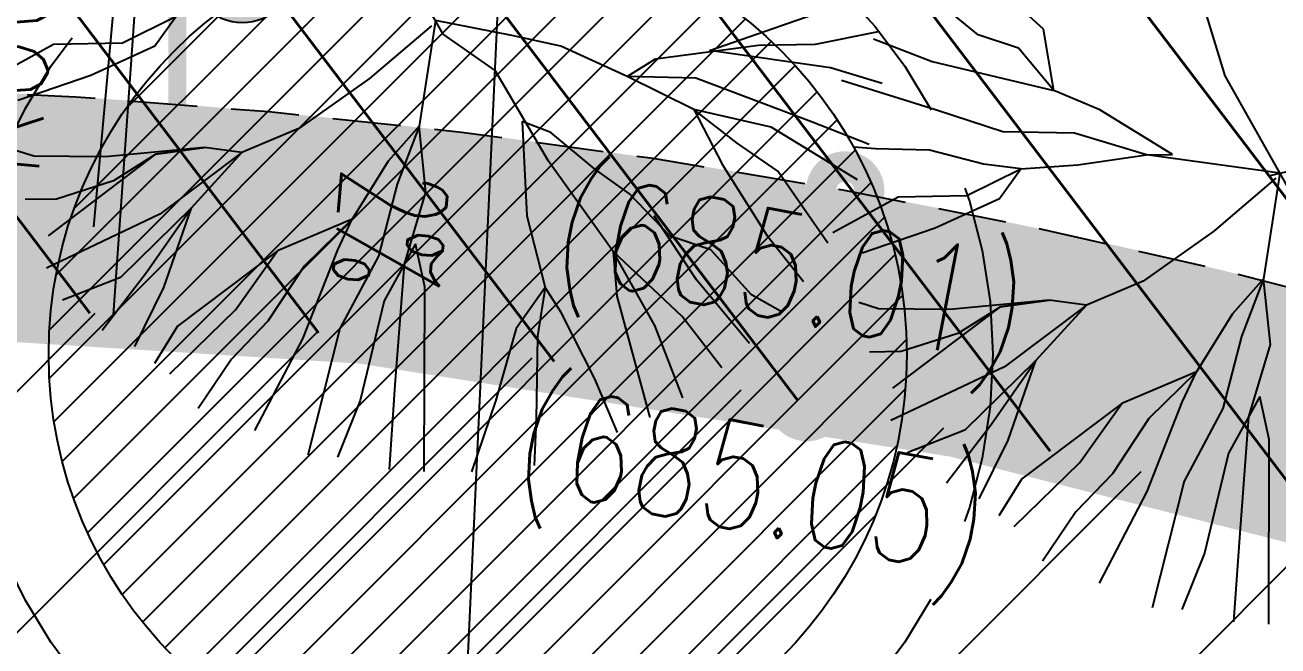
# Model space of a CAD drawing. Extents: x 352140 to 354978, y 6304672 to 6307963.
# Drawn here: x 352327.38 to 352339.06, y 6306013.55 to 6306019.34 of the extents above; entities that cross this region are included whole.
import ezdxf
from ezdxf import colors
from ezdxf.entities.mleader import LeaderData, LeaderLine
from ezdxf.enums import TextEntityAlignment as Align
from ezdxf.math import Vec2, Vec3

# ---------------------------------------------------------------- set-up
doc = ezdxf.new("R2010")
doc.units = 0
for name, pattern in [('CENTER', [50.800000000000004, 31.75, -6.35, 6.35, -6.35]), ('CONTINUOS', [0]), ('DASHDOT', [1, 0.5, -0.25, 0, -0.25]), ('DASHED', [19.049999999999997, 12.7, -6.35]), ('HIDDEN', [9.524999999999999, 6.35, -3.175])]:
    doc.linetypes.add(name, pattern=pattern)
doc.layers.get('0').update_dxf_attribs({"linetype": 'CONTINUOUS'})
for name, color, linetype in [('00-S2_ALL AREA APORTANTES', 150, 'CONTINUOUS'), ('00_All ext_Txt', 4, 'CONTINUOUS'), ('00_Demarc_Señal Proyectada', 1, 'CONTINUOUS'), ('01_Dem Ext_Transl_niv.anillo', 130, 'CONTINUOUS'), ('02_Geo ext_Acotamiento', 7, 'CONTINUOUS'), ('02_Geo ext_Eje', 4, 'CONTINUOUS'), ('03_Pav ext_Escurrimiento', 2, 'CONTINUOUS'), ('03_Pav ext_HCV', 34, 'CONTINUOUS'), ('03_Pav ext_Vereda HC', 42, 'CONTINUOUS'), ('03_Pav proy_Solera Tipo A', 1, 'CONTINUOUS'), ('03_S2_Pav ext_Borde vereda', 7, 'CONTINUOUS'), ('03_S3_Pav ext_Cota', 2, 'CONTINUOUS'), ('05_All ext_Txt', 4, 'CONTINUOUS'), ('Paisajismo', 253, 'CONTINUOUS')]:
    doc.layers.add(name, color=color, linetype=linetype)
doc.layers.add('0_ASD_LINEA OFICIAL', color=253, linetype='DASHDOT', lineweight=20)
doc.styles.add('JPG_2MM', font='simplex.shx', dxfattribs={"height": 1})
doc.styles.add('ROMANS', font='romans.shx', dxfattribs={"width": 0.75})
doc.dimstyles.new('acio', dxfattribs={"dimscale": 0, "dimtxt": 2, "dimasz": 2, "dimexe": 1, "dimexo": 1, "dimtad": 1, "dimrnd": 0.05, "dimzin": 1, "dimtxsty": 'ROMANS', "dimcen": 2.5, "dimclrt": 2, "dimaunit": 2, "dimazin": 0, "dimtfac": 1, "dimtmove": 0, "dimatfit": 3, "dimfxl": 1, "dimfxlon": 1, "dimarcsym": 0})
doc.dimstyles.new('Principal', dxfattribs={"dimscale": 0, "dimtxt": 2, "dimasz": 2, "dimexe": 1, "dimexo": 1, "dimtad": 1, "dimrnd": 0.05, "dimzin": 1, "dimtxsty": 'ROMANS', "dimcen": 2.5, "dimclrt": 2, "dimaunit": 2, "dimadec": 0, "dimazin": 0, "dimtfac": 1, "dimtmove": 0, "dimatfit": 3, "dimfxl": 1, "dimfxlon": 1, "dimarcsym": 0})
pattern_1 = [(127.2451660467093, (0, 0), (-1.263734244477452, -0.9607975902004564), [])]
pattern_2 = [(0, (0, 0), (0.15875, 0.3175), [0, -0.3175])]

# ---------------------------------------------------------------- blocks, each defined once
blk = doc.blocks.new('*U879')
h = blk.add_hatch(color=256)
edge = h.paths.add_edge_path()
edge.add_ellipse((0, 0), major_axis=(-0.4194812129581035, 0.4194812129581035), ratio=0.9999999968984781, start_angle=0, end_angle=360)
at = {"const_width": 0.2}
blk.add_lwpolyline([(-1.528137758868979, -0.7270930428057909), (1.68639813848722, -0.7232127214472257)], dxfattribs=at)
blk.add_ellipse((0, 0), major_axis=(-0.4194812129581035, 0.4194812129581035), ratio=0.9999999968984781, start_param=3.927291289987745, end_param=10.21047659716733)
blk = doc.blocks.new('_Dot')
at = {"color": 0, "linetype": 'ByBlock', "lineweight": -2}
blk.add_line((-0.5, 0), (-1, 0), dxfattribs=at)
at = {"color": 0, "linetype": 'ByBlock', "const_width": 0.5}
blk.add_lwpolyline([(-0.25, 0, 1), (0.25, 0, 1)], format="xyb", close=True, dxfattribs=at)
blk = doc.blocks.new('*D1352')
at = {"layer": '02_Geo ext_Acotamiento', "color": 0, "linetype": 'ByBlock', "lineweight": -2, "transparency": 16777216}
blk.add_line((352328.0176167181, 6306017.45825592), (352328.4999557082, 6306022.775710295), dxfattribs=at)
at = {"layer": '02_Geo ext_Acotamiento', "color": 0, "linetype": 'ByBlock', "transparency": 16777216}
blk.add_solid([(352328.3339705103, 6306022.790766585), (352328.6659409061, 6306022.760654005), (352328.5902934455, 6306023.771621482)], dxfattribs=at)
at = {"layer": '02_Geo ext_Acotamiento', "color": 2, "linetype": 'ByBlock', "transparency": 16777216, "insert": (352327.3095908203, 6306019.70103052), "char_height": 1, "attachment_point": 5, "rotation": 84.81696283952401, "style": 'ROMANS'}
blk.add_mtext('R66,10', dxfattribs=at)
blk = doc.blocks.new('A$C27410629')
at = {"true_color": 0x136734, "transparency": 33554559}
h = blk.add_hatch(dxfattribs=at)
h.set_pattern_fill('ANSI31', color=116, scale=0.5)
h.set_pattern_definition([(45, (-8759.562515186517, -519.1035735587502), (-1.122532015133644, 1.122532015133644), [])])
h.paths.add_polyline_path([(137.5068959888558, 1252.464406617455, 0.1176268807227723), (109.8147584422568, 1254.193915082657, 0.06692451075002814), (94.44469839795602, 1249.334472017372, 0.3153492887079504), (64.30173641118381, 1196.270282113329, 0.02268268711599586), (65.7292635223912, 1185.310127003227), (112.3603922077091, 1218.953454515778), (153.4782689701005, 1161.962272479494), (172.1053089193083, 1139.480769404351), (187.9579650288579, 1141.807885415954), (193.565073162812, 1120.465553675225), (224.197974734232, 1050.129297271156), (250.6203797236194, 989.4787086543838), (268.1526288855184, 972.7353945672494, 7.254700715645028e-06), (291.4898137452492, 983.2987389690225), (238.1945199318034, 1105.633967029937), (205.2934048173047, 1181.112163638985), (177.0531538182076, 1197.651557407602)])
at = {"layer": '0_ASD_LINEA OFICIAL', "ltscale": 8}
blk.add_lwpolyline([(105.3969465088849, 1035.562361611197, 0.5, 0.5, 0.02907839639481551), (96.49739032833118, 1087.586790840495, 0.5, 0.5, 0), (93.67239595213323, 1099.099954622301, 0.5, 0.5, -0.02489181545741437), (93.1686848455247, 1101.536063994684, 0.5, 0.5, 0.02800017550214639), (85.58360530758229, 1125.976145468789, 0.5, 0.5, 0), (80.53034666677559, 1140.452970316577, 0.5, 0.5, -0.01403462392197003), (70.93430501161492, 1165.446933883542, 0.5, 0.5, -0.04113116294258884), (65.72926351752159, 1185.310126999917, 0.5, 0.5, -0.02268268711599493), (64.30173641118381, 1196.270282113328, 0.5, 0.5, -0.3153492887079679), (94.44469839795784, 1249.334472017374, 0.5, 0.5, -0.06692451075014695), (109.8147584422877, 1254.193915082663, 0.5, 0.5, -0.1176268807226383), (137.5068959888558, 1252.464406617455, 0.5, 0.5, -0.04427558294686633), (147.2508640152264, 1248.520743937503, 0.5, 0.5, 0), (172.0219517330806, 1234.851772024538, 0.5, 0.5, 0.01750675280627598), (184.8220180485951, 1228.362281347178, 0.5, 0.5, -0.01158997276834812), (202.0240396122099, 1219.429553328131, 0.5, 0.5, 0.08945083964984361), (234.6303973079339, 1209.248334625051, 0.5, 0.5, 0.02074857105791634), (245.5796070346114, 1209.119370963424, 0.5, 0.5, 0.0292650525021234), (260.9574949201233, 1210.479643781589, 0.5, 0.5, 0.01455169345075628), (283.5421609954101, 1214.484549576147, 0.5, 0.5, 0.03211360147220694), (329.8150799274445, 1226.935406510711, 0.5, 0.5, 0.007917335729782708)], format="xyseb", dxfattribs=at)
blk = doc.blocks.new('1.0 - LO RECABARREN LOTEO PARQUE - VEGETACION PROPUESTA ETAPA MUNICIPAL')
at = {"layer": 'Paisajismo', "color": 251}
for p, q in [((352331.2724566449, 6306019.253429763), (352330.6921584777, 6306020.284702352)), ((352338.5648104824, 6306018.86296036), (352338.2801899505, 6306019.792923553)), ((352336.2608346595, 6306019.2470428), (352335.9082329072, 6306019.53434545)), ((352336.8713804606, 6306019.29904038), (352336.5235192532, 6306019.614479697)), ((352328.2829462699, 6306019.170262791), (352328.7856425856, 6306019.420266692)), ((352328.5860489947, 6306019.143205407), (352328.7856425856, 6306019.420266692)), ((352333.7556662947, 6306019.099934233), (352334.794663369, 6306019.461684269)), ((352331.1641567266, 6306019.331557853), (352330.5859110847, 6306018.839608833)), ((352331.2019442298, 6306019.37874038), (352331.0483281807, 6306018.394033812)), ((352331.913679084, 6306019.238814389), (352331.2019442298, 6306019.37874038)), ((352336.9650339566, 6306018.725859958), (352336.8713804606, 6306019.29904038)), ((352331.7595517456, 6306018.915215826), (352331.2724566449, 6306019.253429763)), ((352332.3695368549, 6306019.140526266), (352331.913679084, 6306019.238814389)), ((352334.7460357213, 6306019.158671442), (352335.3313406542, 6306019.276617683)), ((352335.284232869, 6306019.208697427), (352335.8312434557, 6306018.997645471)), ((352336.6371101516, 6306019.120526766), (352336.2608346595, 6306019.2470428)), ((352327.0342606426, 6306018.825997953), (352327.6422281907, 6306019.158165441)), ((352327.6422281907, 6306019.158165441), (352328.2829462699, 6306019.170262791)), ((352327.9878400423, 6306018.870279545), (352328.5860489947, 6306019.143205407)), ((352332.9891054595, 6306018.858261121), (352332.3695368549, 6306019.140526266)), ((352333.2530459142, 6306019.023587273), (352334.2121043607, 6306019.148590324)), ((352334.8849592746, 6306018.940126894), (352333.7556662947, 6306019.099934233)), ((352334.2121043607, 6306019.148590324), (352334.7460357213, 6306019.158671442)), ((352336.9650339566, 6306018.725859958), (352336.6371101516, 6306019.120526766)), ((352332.9891054595, 6306018.858261121), (352333.2530459142, 6306019.023587273)), ((352335.8312434557, 6306018.997645471), (352336.9650339566, 6306018.725859958)), ((352327.3084519916, 6306018.63607256), (352327.9878400423, 6306018.870279545)), ((352330.5859110847, 6306018.839608833), (352329.9270720984, 6306018.372863458)), ((352332.2562302284, 6306018.069432453), (352331.7595517456, 6306018.915215826)), ((352333.6091806532, 6306018.549283295), (352332.9891054595, 6306018.858261121)), ((352333.6303279578, 6306018.843642673), (352332.9891054595, 6306018.858261121)), ((352334.7062609224, 6306018.436376723), (352333.6303279578, 6306018.843642673)), ((352335.3652444216, 6306018.793896645), (352334.8849592746, 6306018.940126894)), ((352339.1451086496, 6306017.831687771), (352338.5648104824, 6306018.86296036)), ((352335.873502008, 6306018.544908113), (352334.9869666068, 6306018.822132678)), ((352336.9650339566, 6306018.725859958), (352336.9650339566, 6306018.725859958)), ((352337.3957093021, 6306018.546926549), (352336.9650339566, 6306018.725859958)), ((352334.3322781116, 6306018.386304994), (352333.6091806532, 6306018.549283295)), ((352333.6091806532, 6306018.549283295), (352333.8763231297, 6306018.035563333)), ((352334.0156802413, 6306018.236269887), (352333.6091806532, 6306018.549283295)), ((352336.4915574146, 6306018.342787291), (352335.873502008, 6306018.544908113)), ((352338.0711932446, 6306018.132096674), (352337.3957093021, 6306018.546926549)), ((352329.9270720984, 6306018.372863458), (352329.3971758569, 6306018.149068247)), ((352331.0483281807, 6306018.394033812), (352330.7607185002, 6306018.067918054)), ((352331.0483281807, 6306018.394033812), (352330.8448425463, 6306017.855716113)), ((352331.0483281807, 6306018.394033812), (352331.0483281807, 6306018.394033812)), ((352331.1133224799, 6306017.780615445), (352331.0483281807, 6306018.394033812)), ((352332.0088997677, 6306018.438895616), (352332.0522402307, 6306017.557827478)), ((352332.2778818946, 6306018.337079108), (352332.0088997677, 6306018.438895616)), ((352335.1358503216, 6306017.895671422), (352334.3322781116, 6306018.386304994)), ((352335.2447757976, 6306018.225213788), (352334.7062609224, 6306018.436376723)), ((352332.6848880717, 6306017.997353017), (352332.2778818946, 6306018.337079108)), ((352337.1594754197, 6306018.328675954), (352336.4915574146, 6306018.342787291)), ((352337.8309242431, 6306018.127560173), (352337.1594754197, 6306018.328675954)), ((352338.9829110121, 6306017.935520469), (352340.4718656983, 6306018.284318734)), ((352327.4590623428, 6306018.115653979), (352327.2769787101, 6306018.17259272)), ((352327.5937464864, 6306017.373555185), (352328.5962799272, 6306018.133946589)), ((352329.0491135853, 6306018.195944078), (352328.1229040312, 6306018.108062888)), ((352328.5962799272, 6306018.133946589), (352328.2003703301, 6306017.885958921)), ((352328.5962799272, 6306018.133946589), (352329.0491135853, 6306018.195944078)), ((352329.0491135853, 6306018.195944078), (352328.5962799272, 6306018.133946589)), ((352329.3971758569, 6306018.149068247), (352328.6335677116, 6306017.573449593)), ((352328.9262212918, 6306017.632422733), (352329.3971758569, 6306018.149068247)), ((352329.3971758569, 6306018.149068247), (352329.0491135853, 6306018.195944078)), ((352334.394475427, 6306017.976184039), (352334.0156802413, 6306018.236269887)), ((352335.3036053056, 6306018.182665283), (352335.1021764514, 6306018.198987156)), ((352335.8066078718, 6306018.172036887), (352335.3036053056, 6306018.182665283)), ((352336.311889177, 6306018.04069873), (352335.8066078718, 6306018.172036887)), ((352337.1917193044, 6306018.035321575), (352337.8309242431, 6306018.127560173)), ((352337.8309242431, 6306018.127560173), (352338.0711932446, 6306018.132096674)), ((352339.0745962345, 6306017.956998387), (352337.8309242431, 6306018.127560173)), ((352328.1229040312, 6306018.108062888), (352327.4590623428, 6306018.115653979)), ((352330.7607185002, 6306018.067918054), (352330.4237505812, 6306017.527080086)), ((352332.8596954872, 6306017.225662238), (352332.2562302284, 6306018.069432453)), ((352333.8763231297, 6306018.035563333), (352334.2909558885, 6306017.379251915)), ((352336.6582945903, 6306017.998524699), (352336.311889177, 6306018.04069873)), ((352336.6582945903, 6306017.998524699), (352337.1917193044, 6306018.035321575)), ((352333.0097855366, 6306017.762971778), (352332.6848880717, 6306017.997353017)), ((352334.8595730685, 6306017.305853033), (352334.394475427, 6306017.976184039)), ((352336.1555982746, 6306017.748520799), (352336.6582945903, 6306017.998524699)), ((352336.4587009994, 6306017.721463415), (352336.6582945903, 6306017.998524699)), ((352339.0368087313, 6306017.909815861), (352338.4585630894, 6306017.417866841)), ((352339.0745962345, 6306017.956998387), (352338.9209801854, 6306016.97229182)), ((352328.2003703301, 6306017.885958921), (352327.6694653097, 6306017.715592233)), ((352330.8448425463, 6306017.855716113), (352330.6705766821, 6306017.184329648)), ((352330.9123588241, 6306017.108724901), (352331.1133224799, 6306017.780615445)), ((352327.6694653097, 6306017.715592233), (352327.3758051763, 6306017.710047658)), ((352333.391104871, 6306017.369316203), (352333.0097855366, 6306017.762971778)), ((352334.9069126473, 6306017.404255961), (352335.5148801954, 6306017.736423449)), ((352335.5148801954, 6306017.736423449), (352336.1555982746, 6306017.748520799)), ((352335.860492047, 6306017.448537553), (352336.4587009994, 6306017.721463415)), ((352328.6335677116, 6306017.573449593), (352327.5747862366, 6306017.072430686)), ((352328.9262212918, 6306017.632422733), (352328.2648049939, 6306016.983716446)), ((352328.5101732299, 6306017.036644089), (352328.9262212918, 6306017.632422733)), ((352328.6688022728, 6306016.890717053), (352328.9262212918, 6306017.632422733)), ((352332.0522402307, 6306017.557827478), (352332.2250300884, 6306016.892993746)), ((352333.635091449, 6306016.964359642), (352333.2417028177, 6306017.560695518)), ((352330.4237505812, 6306017.527080086), (352329.7282841479, 6306017.232727797)), ((352330.4237505812, 6306017.527080086), (352329.9779806115, 6306017.091082974)), ((352330.2912213004, 6306017.243356572), (352330.4237505812, 6306017.527080086)), ((352335.1811039963, 6306017.214330568), (352335.860492047, 6306017.448537553)), ((352333.767378134, 6306017.242800127), (352333.391104871, 6306017.369316203)), ((352334.2909558885, 6306017.379251915), (352334.6318729504, 6306016.94754733)), ((352338.4585630894, 6306017.417866841), (352337.7997241031, 6306016.951121466)), ((352329.7282841479, 6306017.232727797), (352328.7962688667, 6306016.530865381)), ((352329.3364421159, 6306016.681942688), (352329.7282841479, 6306017.232727797)), ((352329.9650116445, 6306016.412053991), (352330.2912213004, 6306017.243356572)), ((352331.0142378814, 6306017.297258895), (352330.7225403261, 6306016.768489643)), ((352331.1022542947, 6306016.89641178), (352331.0142378814, 6306017.297258895)), ((352333.5008147361, 6306016.619691564), (352332.8596954872, 6306017.225662238)), ((352332.8596954872, 6306017.225662238), (352332.8938691785, 6306016.809486856)), ((352333.246560913, 6306016.538148203), (352332.8596954872, 6306017.225662238)), ((352334.1491996582, 6306016.82242871), (352333.767378134, 6306017.242800127)), ((352329.9779806115, 6306017.091082974), (352329.640508331, 6306016.576957731)), ((352330.6705766821, 6306017.184329648), (352330.3094351758, 6306016.509414797)), ((352330.8267565442, 6306015.984706601), (352330.9123588241, 6306017.108724901)), ((352328.2648049939, 6306016.983716446), (352327.725771296, 6306016.772284518)), ((352328.0931163839, 6306016.494293968), (352328.5101732299, 6306017.036644089)), ((352334.1290044108, 6306016.369921245), (352333.635091449, 6306016.964359642)), ((352338.9209801854, 6306016.97229182), (352338.6333705049, 6306016.646176062)), ((352338.9209801854, 6306016.97229182), (352338.717494551, 6306016.433974121)), ((352338.9209801854, 6306016.97229182), (352338.9209801854, 6306016.97229182)), ((352338.9859744846, 6306016.358873453), (352338.9209801854, 6306016.97229182)), ((352328.3975895095, 6306016.342209022), (352328.6688022728, 6306016.890717053)), ((352331.0969529065, 6306015.175873798), (352331.1022542947, 6306016.89641178)), ((352332.2250300884, 6306016.892993746), (352331.9542568747, 6306016.509989433)), ((352332.2250300884, 6306016.892993746), (352332.1535158221, 6306016.437337606)), ((352332.3738008762, 6306016.658788635), (352332.2250300884, 6306016.892993746)), ((352337.7997241031, 6306016.951121466), (352337.2698278616, 6306016.727326254)), ((352330.7225403261, 6306016.768489643), (352330.4987549905, 6306015.838493692)), ((352332.8938691785, 6306016.809486856), (352333.1990378021, 6306015.679182576)), ((352334.418005035, 6306016.670962034), (352334.1491996582, 6306016.82242871)), ((352335.3317143475, 6306016.693911986), (352335.1496307148, 6306016.750850728)), ((352336.92176559, 6306016.774202086), (352335.995556036, 6306016.686320895)), ((352336.4689319319, 6306016.712204597), (352336.92176559, 6306016.774202086)), ((352336.92176559, 6306016.774202086), (352336.4689319319, 6306016.712204597)), ((352337.2698278616, 6306016.727326254), (352336.5062197163, 6306016.151707601)), ((352336.7988732965, 6306016.210680741), (352337.2698278616, 6306016.727326254)), ((352337.2698278616, 6306016.727326254), (352336.92176559, 6306016.774202086)), ((352328.724206217, 6306016.086745239), (352329.3364421159, 6306016.681942688)), ((352332.6871496105, 6306016.040815981), (352332.3738008762, 6306016.658788635)), ((352333.8718193179, 6306016.143685842), (352333.5008147361, 6306016.619691564)), ((352335.995556036, 6306016.686320895), (352335.3317143475, 6306016.693911986)), ((352335.4663984911, 6306015.951813193), (352336.4689319319, 6306016.712204597)), ((352336.4689319319, 6306016.712204597), (352336.0730223348, 6306016.464216929)), ((352338.6333705049, 6306016.646176062), (352338.2964025859, 6306016.105338094)), ((352328.7962688667, 6306016.530865381), (352328.5815723995, 6306016.184678904)), ((352329.640508331, 6306016.576957731), (352329.3000097119, 6306016.223118057)), ((352330.3094351758, 6306016.509414797), (352330.0112704666, 6306015.327935551)), ((352331.9542568747, 6306016.509989433), (352331.765743346, 6306015.842290055)), ((352333.5082652984, 6306015.86363102), (352333.246560913, 6306016.538148203)), ((352329.5185529548, 6306015.558355447), (352329.9650116445, 6306016.412053991)), ((352332.1535158221, 6306016.437337606), (352332.141445368, 6306015.6621184)), ((352336.0730223348, 6306016.464216929), (352335.5421173144, 6306016.29385024)), ((352338.717494551, 6306016.433974121), (352338.5432286868, 6306015.762587655)), ((352335.5421173144, 6306016.29385024), (352335.248457181, 6306016.288305665)), ((352338.7850108288, 6306015.686982908), (352338.9859744846, 6306016.358873453)), ((352329.3000097119, 6306016.223118057), (352328.9882264441, 6306015.762925417)), ((352336.5062197163, 6306016.151707601), (352335.4474382413, 6306015.650688694)), ((352336.7988732965, 6306016.210680741), (352336.1374569986, 6306015.561974454)), ((352336.3828252346, 6306015.614902097), (352336.7988732965, 6306016.210680741)), ((352336.5414542775, 6306015.468975061), (352336.7988732965, 6306016.210680741)), ((352332.8976949117, 6306015.54165509), (352332.6871496105, 6306016.040815981)), ((352338.2964025859, 6306016.105338094), (352337.6009361526, 6306015.810985805)), ((352338.2964025859, 6306016.105338094), (352337.8506326162, 6306015.669340982)), ((352338.1638733051, 6306015.82161458), (352338.2964025859, 6306016.105338094)), ((352330.7722343079, 6306015.196580643), (352330.8267565442, 6306015.984706601)), ((352330.4987549905, 6306015.838493692), (352330.2874771964, 6306015.311242326)), ((352331.765743346, 6306015.842290055), (352331.5370195702, 6306015.17383147)), ((352337.6009361526, 6306015.810985805), (352336.6689208714, 6306015.109123389)), ((352337.2090941206, 6306015.260200696), (352337.6009361526, 6306015.810985805)), ((352337.8376636492, 6306014.990311999), (352338.1638733051, 6306015.82161458)), ((352338.8868898861, 6306015.875516903), (352338.5951923308, 6306015.346747651)), ((352338.9749062994, 6306015.474669788), (352338.8868898861, 6306015.875516903)), ((352338.5432286868, 6306015.762587655), (352338.1820871805, 6306015.087672804)), ((352338.6994085489, 6306014.562964609), (352338.7850108288, 6306015.686982908)), ((352332.141445368, 6306015.6621184), (352332.122820042, 6306015.234186175)), ((352336.1374569986, 6306015.561974454), (352335.5984233007, 6306015.350542526)), ((352335.9657683886, 6306015.072551976), (352336.3828252346, 6306015.614902097)), ((352337.8506326162, 6306015.669340982), (352337.5131603357, 6306015.155215738)), ((352336.2702415142, 6306014.92046703), (352336.5414542775, 6306015.468975061)), ((352338.9696049112, 6306013.754131806), (352338.9749062994, 6306015.474669788)), ((352338.5951923308, 6306015.346747651), (352338.3714069952, 6306014.4167517)), ((352336.5968582217, 6306014.665003247), (352337.2090941206, 6306015.260200696)), ((352336.6689208714, 6306015.109123389), (352336.4542244042, 6306014.762936912)), ((352337.5131603357, 6306015.155215738), (352337.1726617166, 6306014.801376065)), ((352338.1820871805, 6306015.087672804), (352337.8839224713, 6306013.906193559)), ((352337.3912049595, 6306014.136613455), (352337.8376636492, 6306014.990311999)), ((352337.1726617166, 6306014.801376065), (352336.8608784488, 6306014.341183425)), ((352338.6448863126, 6306013.774838651), (352338.6994085489, 6306014.562964609)), ((352338.3714069952, 6306014.4167517), (352338.1601292011, 6306013.889500334))]:
    blk.add_line(p, q, dxfattribs=at)

msp = doc.modelspace()

# ---------------------------------------------------------------- hatches: boundary and pattern name
at = {"layer": '00-S2_ALL AREA APORTANTES', "linetype": 'DASHED', "lineweight": 40, "ltscale": 0.25}
h = msp.add_hatch(dxfattribs=at)
h.set_pattern_fill('ANSI31', color=82, scale=0.5, angle=82.24516604670926)
h.set_pattern_definition(pattern_1)
edge = h.paths.add_edge_path()
edge.add_arc((352323.998566368, 6305956.996935724), 84.7892684894108, 62.63224066019885, 85.96979794195472)
edge.add_line((352329.9577516248, 6306041.57653233), (352329.079125457, 6306029.106061342))
edge.add_arc((352323.6211101954, 6305955.186665764), 74.12062447947166, 58.2242339443909, 85.77709241488782, ccw=False)
edge.add_line((352362.6527550178, 6306018.197757452), (352368.6919578539, 6306029.142078953))
edge.add_line((352368.6919578539, 6306029.142078953), (352362.9762043863, 6306032.296097642))
h = msp.add_hatch(dxfattribs=at)
h.set_pattern_fill('ANSI31', color=150, scale=0.5, angle=82.24516604670926)
h.set_pattern_definition(pattern_1)
h.paths.add_polyline_path([(352329.0790281165, 6306029.104679774, 0.1201643154600436), (352295.2747028061, 6306023.347256945), (352300.2329957008, 6306011.872705468, -0.1201719451323547), (352328.200499289, 6306016.635590354)])
h = msp.add_hatch(dxfattribs=at)
h.set_pattern_fill('ANSI31', color=40, scale=0.5, angle=82.24516604670926)
h.set_pattern_definition(pattern_1)
h.paths.add_polyline_path([(352329.0790281165, 6306029.104679774), (352328.200499289, 6306016.635590354, -0.1007563429291701), (352351.2139975071, 6306010.232972499), (352356.6135521816, 6306007.253435951), (352362.6503608673, 6306018.193418741), (352357.3730907162, 6306021.103937387, 0.01039876730763909), (352356.2682284904, 6306021.68365954, 0.09829759573210275)])
at = {"layer": '01_Dem Ext_Transl_niv.anillo'}
h = msp.add_hatch(dxfattribs=at)
h.set_pattern_fill('ANSI31', color=256, scale=0.1)
h.set_pattern_definition([(45, (0, 0), (-0.2245064030267289, 0.2245064030267289), [])])
edge = h.paths.add_edge_path()
edge.add_arc((352331.5961558374, 6306016.26910808), 4, 0, 360)
at = {"layer": '03_Pav ext_HCV'}
h = msp.add_hatch(dxfattribs=at)
h.set_pattern_fill('SWAMP', color=256, scale=0.025, angle=-5.87842838446813e-10, style=0)
h.set_pattern_definition([(359.9999999994121, (0, 0), (0.3175000000056422, 0.5499261309017425), [0.079375, -0.555625]), (90, (0.0396875, -4.071855352894005e-13), (-0.3174999999943578, 0.5499261309082575), [0.0396875, -1.06016476181]), (90, (0.049609375, -5.089819191117507e-13), (-0.3174999999943578, 0.5499261309082575), [0.03175, -1.06810226181]), (90, (0.029765625, -3.053891514670504e-13), (-0.3174999999943578, 0.5499261309082575), [0.03175, -1.06810226181]), (59.99999999941215, (0.05953125000000001, -6.107783029341008e-13), (-0.3174999995629745, 0.5499261311573168), [0.0254, -0.6096]), (119.9999999994121, (0.01984375, -2.035927676447003e-13), (-0.6349999995686166, 2.555744082988348e-10), [0.0254, -0.6095999999999999])])
h.paths.add_polyline_path([(352360.868372727, 6306028.31840835, 0.2867501767208371), (352276.1412867496, 6306023.175510557, 0.01869958964940587), (352271.7705830562, 6306019.63894139, 0.1387730875209856), (352249.4208122046, 6305985.325619695, 0.08211699766830355), (352247.1096555825, 6305968.544474194), (352254.11489188, 6305968.473110226, -0.0849190631894005), (352256.1782145034, 6305983.480684427, -0.1378571209184878), (352276.3741181307, 6306014.365663016, -0.08216666129112944), (352277.762515263, 6306015.224032857), (352283.6096528716, 6306017.625902134, -0.7562922686620178), (352284.3226251645, 6306016.717655372), (352280.5182882363, 6306011.50930614, -0.05613840177760803), (352279.7611070714, 6306010.685063163, 0.1378525137337985), (352260.9870741788, 6305982.104565816), (352259.4697379309, 6305977.322016968, 0.03125424276533748), (352257.2518488735, 6305968.441153317), (352264.3677510897, 6305968.368661969, -0.02665530429574394), (352266.1419831768, 6305975.205145839), (352267.6593194248, 6305979.987694686, -0.1347586241790884), (352283.8411908795, 6306004.95120816, 0.05309188545623043), (352286.6875024904, 6306008.087643748), (352291.8375113436, 6306015.138292825, -0.1315344263085925), (352295.8643306832, 6306018.383788061, -0.2245901210606135), (352352.3677380227, 6306016.96834866, -0.1771469914567127), (352353.7775416014, 6306015.464844507), (352355.0256382796, 6306012.534005799, 0.1587547824207233), (352356.2473872155, 6306011.133888852), (352356.61527247, 6306010.904603812, 0.03127920765357715), (352404.2635354987, 6305985.296902456, 0.1549179150466921), (352406.0652175725, 6305985.073782303), (352409.3647523095, 6305985.688455695, -0.1516099281221849), (352411.13108648, 6305985.481296828, 0.09607903957190114), (352450.5630709757, 6305976.410355219, 0.02015954793188863), (352451.6638567296, 6305976.417867715, 0.03045081609371835), (352465.8170346431, 6305977.967684446, -0.006248532946582673), (352484.699637598, 6305980.9866748, 0.02063806963239873), (352496.4057222297, 6305983.221488672, 0.002065357639369774), (352497.5663418849, 6305983.498192595), (352495.9099347821, 6305990.600186132), (352492.9982529592, 6305990.597078585, -0.7874431456719597), (352492.7225948891, 6305991.73057545), (352495.3422021209, 6305993.034390673), (352493.6820656086, 6306000.152374386, 0.03088089592298866), (352481.5194309896, 6305996.589871377, -0.06443924997046216), (352455.7354173818, 6305990.740502411), (352459.2428169689, 6305990.830949344), (352455.7354173818, 6305990.740502411, -0.01148082269427051), (352451.0179998683, 6305990.402995264, -0.02776823934322075), (352440.8206754049, 6305991.327020614), (352444.24992591, 6305990.587070875), (352440.8206754049, 6305991.327020614, -0.07020690110198488), (352416.0878331155, 6305998.601983743), (352416.6023085983, 6305998.041795899), (352413.0038271977, 6305999.99411206, -0.03572216795586271)])
at = {"layer": '03_Pav ext_Vereda HC'}
h = msp.add_hatch(dxfattribs=at)
h.set_pattern_fill('DOTS', color=256, scale=0.2, style=0)
h.set_pattern_definition(pattern_2)
h.paths.add_polyline_path([(352461.265296371, 6305996.923199476, -0.006361697274306652), (352458.5671843474, 6305996.559426215), (352458.8039589947, 6305994.573484398, 0.006373756063405232), (352461.5577246899, 6305994.944693554, 0.02254195958938864), (352495.2202422092, 6306001.482094497), (352495.3501705392, 6306000.925015167), (352499.2401742685, 6306001.85691995), (352499.1038702787, 6306002.441335492, 0.01837896598131039), (352525.9458107713, 6306010.280892), (352525.2850116004, 6306012.168839185, -0.04355006323617334)])
h.paths.add_polyline_path([(352444.877366273, 6305995.775925941), (352444.6389070644, 6305993.777767145, 0.01650058402313723), (352451.8286896291, 6305993.950240446), (352451.5914561742, 6305995.9400305, -0.01569666753639558)])
h.paths.add_polyline_path([(352418.7261703826, 6306002.697098588), (352417.8951709915, 6306000.876147664, 0.0775292981522187), (352437.6729332349, 6305994.479099461), (352437.9101192286, 6305996.466589406, -0.0775304526635592)])
h.paths.add_polyline_path([(352399.5545656244, 6306012.637413958, -0.01784411821687169), (352388.0635043115, 6306018.452636186), (352362.9762043863, 6306032.296097642, 0.175923676694206), (352305.5852803702, 6306039.762695248), (352306.1410247717, 6306037.827802296, -0.1750939250216685), (352362.0333407134, 6306030.532090019), (352387.0972738728, 6306016.701522614, 0.01781344841789345), (352398.6953473628, 6306010.831246005, -0.008288106280014222), (352411.7127329188, 6306004.189408959), (352412.5445683602, 6306006.012191901, 0.00823263315638628)])
h = msp.add_hatch(dxfattribs=at)
h.set_pattern_fill('DOTS', color=256, scale=0.2, style=0)
h.set_pattern_definition(pattern_2)
h.paths.add_polyline_path([(352533.7781987465, 6305988.647630177, 0.001234498587345054), (352535.675126165, 6305989.286498093), (352535.0273047538, 6305991.17866681, -0.001236873237655371), (352533.135689451, 6305990.541615871, -0.02053009870907239), (352503.8853697219, 6305981.940228953), (352503.2840382411, 6305984.518491437), (352499.4039184833, 6305983.544208242), (352499.9993888386, 6305980.991075858, -0.008887102906639828), (352487.1047705442, 6305978.156272031, -0.01455549524336389), (352464.6282001356, 6305974.170378275, -0.008990183444713605), (352459.9926205119, 6305973.570179023), (352460.1984365283, 6305971.58073849, 0.009019331760126793), (352464.9206284034, 6305972.191872346, 0.01455169346436648), (352487.5052945014, 6305976.196778146, 0.03211359260083807)])
h.paths.add_polyline_path([(352453.0159213872, 6305972.983824089, -0.006800505392013569), (352449.4833227422, 6305972.830716716, -0.009066641678675507), (352444.7696182578, 6305972.776126778), (352444.5771080579, 6305970.777466943, 0.01638310348206576), (352453.2219476647, 6305970.992351152)])
h.paths.add_polyline_path([(352389.6460369565, 6305991.879874823, -0.01753322086345317), (352376.9513572304, 6305998.31509122), (352352.1532079588, 6306011.99899601, 0.04440363374849853), (352342.0535807689, 6306016.089608755, 0.1133237876608219), (352314.4714570942, 6306018.047333277), (352314.9360717349, 6306016.097052595, -0.1572406347358349), (352351.2139975071, 6306010.232972499), (352375.9850852466, 6305996.564000573, 0.01750636999426037), (352388.7848668274, 6305990.074641938, -0.0115901603268221), (352405.9871731158, 6305981.141781882, 0.08676206377402094), (352437.5751283566, 6305971.093253941), (352437.7670282808, 6305973.085577833, -0.0864982168626583), (352406.9311932966, 6305982.905094895, 0.01159024218480682)])
h.paths.add_polyline_path([(352298.9308368328, 6306011.291528256, -0.04076991370934013), (352308.0869286793, 6306014.635858133), (352307.6251471448, 6306016.57596012, 0.04303443395370096), (352297.5531387314, 6306012.854879401, 0.2722251189562815), (352266.1428912832, 6305966.550484804), (352264.4334961653, 6305966.567898809, 0.01531595787327513), (352263.8567137016, 6305962.573567073), (352266.0299973136, 6305962.551427328, 0.02154698335859366), (352266.2729303729, 6305957.80291892, 0.06328346041658212), (352273.0108519612, 6305926.495241333, 0.007703608626722357), (352278.1261176605, 6305912.650623268), (352279.9891282905, 6305913.378097652, -0.007677046379327455), (352274.9122720578, 6305927.117035691, -0.06339052285138146), (352268.2648698924, 6305957.982510693, -0.3183358391945924)])

# ---------------------------------------------------------------- linework, layer by layer
at = {"layer": '00-S2_ALL AREA APORTANTES', "color": 82, "ltscale": 0.25}
msp.add_lwpolyline([(352328.2004992891, 6306016.635590354), (352329.9577516248, 6306041.57653233)], dxfattribs=at)
at = {"layer": '01_Dem Ext_Transl_niv.anillo', "linetype": 'HIDDEN', "ltscale": 0.25}
msp.add_circle((352331.5961558374, 6306016.26910808), 4.800279661046361, dxfattribs=at)
at = {"layer": '01_Dem Ext_Transl_niv.anillo'}
msp.add_circle((352331.5961558374, 6306016.26910808), 4, dxfattribs=at)
at = {"layer": '02_Geo ext_Eje', "linetype": 'CENTER', "ltscale": 0.1, "const_width": 0.3, "flags": 128}
msp.add_lwpolyline([(352349.7941651538, 6305360.986179136), (352333.730647102, 6305385.38433976), (352322.6458402493, 6305532.966928915), (352325.4724959098, 6305533.689154229), (352324.9782857499, 6305541.216464717, -0.0430730453013547), (352325.4043864983, 6305548.019489972), (352326.0198571174, 6305553.01487301, 0.05674665632110694), (352326.2788606426, 6305558.677124443, 0.05308272784427227), (352322.9614058803, 6305581.537460914, -0.01173297564317641), (352321.9004653953, 6305586.060311737, -0.03774260609729224), (352321.6830361507, 6305587.704308246), (352320.6277056487, 6305606.515025469), (352318.8943534349, 6305637.411035581), (352316.7892697772, 6305667.786964302, -0.01839968131736236), (352316.3436445606, 6305681.538049384, 0.0170041331631064), (352316.1500777049, 6305688.998236747), (352315.31378516, 6305703.522596605), (352312.6918374834, 6305750.37859157), (352311.4519553233, 6305772.385277696, 0.01375160255981204), (352309.3617608073, 6305797.274554484, 0.02907839639481551), (352300.4622046267, 6305849.298983713), (352297.6372102505, 6305860.812147494, -0.02489181545741437), (352297.1334991439, 6305863.248256867, 0.02800017550214639), (352289.5484196059, 6305887.688338341), (352284.4951609651, 6305902.165163189, -0.01403462392197003), (352274.89911931, 6305927.159126756, -0.04113116294258884), (352269.6940778159, 6305947.022319873, -0.02268268711599493), (352268.2665507096, 6305957.982474986, -0.3153492887079679), (352298.4095126963, 6306011.04666489, -0.06692451075014695), (352313.7795727407, 6306015.906107956, -0.1176268807226383), (352341.4717102872, 6306014.17659949, -0.04427558294686633), (352351.2156783136, 6306010.23293681), (352375.9867660315, 6305996.563964897, 0.01750675280627598), (352388.786832347, 6305990.07447422, -0.01158997276834812), (352405.9888539106, 6305981.141746201, 0.08945083964984361), (352438.5952116063, 6305970.960527497, 0.02074857105791634), (352449.544421333, 6305970.831563836, 0.0292650525021234), (352464.9223092185, 6305972.191836654, 0.01455169345075628), (352487.5069752938, 6305976.196742449, 0.03211360147220694), (352533.7798942258, 6305988.647599383, 0.007917335729782708), (352545.8890500274, 6305992.906879501, -0.04034445951146756), (352609.0597757554, 6306011.041688719), (352610.0312597433, 6306011.236337244), (352708.3522053605, 6306025.119196359)], format="xyb", dxfattribs=at)
at = {"layer": '03_Pav ext_Escurrimiento'}
msp.add_lwpolyline([(352331.7154595548, 6306018.191737861, 0, 0.3198982362914247, 0), (352331.6591028803, 6306017.487809402, 0, 0, 0), (352331.5951199395, 6306016.688624387, 0, 0, 0)], format="xyseb", dxfattribs=at)
at = {"layer": '03_Pav proy_Solera Tipo A', "linetype": 'CONTINUOS', "ltscale": 0.1}
msp.add_lwpolyline([(352264.0281204327, 6305966.572028466, 0.15, 0.15, -0.0335574034112401), (352266.1419831758, 6305975.205145836, 0.15, 0.15, 0), (352267.6593194267, 6305979.987694693, 0.15, 0.15, -0.1347579434719228), (352283.8410786806, 6306004.951108202, 0.15, 0.15, 0.05309515856015185), (352286.6875678708, 6306008.087733258, 0.15, 0.15, 0), (352291.8374797381, 6306015.138249555, 0.15, 0.15, -0.1315357890935337), (352295.8643306838, 6306018.383788061, 0.15, 0.15, -0.2245901210570153), (352352.3677380225, 6306016.96834866, 0.15, 0.15, -0.1771469914693911), (352353.7775416014, 6306015.464844507, 0.15, 0.15, 0), (352355.0256382797, 6306012.534005799, 0.15, 0.15, 0.1490816954832991), (352356.1511629222, 6306011.193860788, 0.15, 0.15, 0), (352356.6152724701, 6306010.904603812, 0.15, 0.15, 0.03127920765324992), (352404.2635354982, 6305985.296902456, 0.15, 0.15, 0.1549219160195402), (352406.0652636653, 6305985.07379089, 0.15, 0.15, 0), (352409.3647523085, 6305985.688455695, 0.15, 0.15, -0.1516099280821752), (352411.1310864787, 6305985.481296829, 0.15, 0.15, 0.09600108608075081), (352450.5302618403, 6305976.411493857, 0.15, 0.15, 0.02076076245267907), (352451.6638567296, 6305976.417867715, 0.15, 0.15, 0.03092217794464216), (352466.0342140601, 6305978.005164503, 0.15, 0.15, -0.006176517371392956), (352484.699637598, 6305980.9866748, 0.15, 0.15, 0.02063806963239604), (352496.4057222297, 6305983.221488672, 0.15, 0.15, 0.005181598086193153), (352499.3130523285, 6305983.933805004, 0, 0, 0)], format="xyseb", dxfattribs=at)
at = {"layer": '03_S2_Pav ext_Borde vereda', "linetype": 'DASHED', "ltscale": 0.05}
msp.add_lwpolyline([(352264.4334961653, 6305966.567898809), (352266.1428912832, 6305966.550484804, -0.2722251189562762), (352297.5531387314, 6306012.854879401, -0.06693807031402353), (352313.4359720989, 6306017.876699618, -0.1176268807157309), (352342.053580769, 6306016.089608755, -0.04440363374811522), (352352.1532079588, 6306011.99899601), (352376.9513572256, 6305998.315091223, 0.01750675279189176), (352389.6265448172, 6305991.888912663)], format="xyb", dxfattribs=at)
at = {"layer": '03_S3_Pav ext_Cota', "const_width": 0.4500000000000001}
for points in [[(352334.8995844191, 6306017.866229745, 1), (352335.1424485411, 6306017.724389761, 1)], [(352334.5420425794, 6306015.894808872, 1), (352334.7849067014, 6306015.752968888, 1)]]:
    msp.add_lwpolyline(points, format="xyb", close=True, dxfattribs=at)

# ---------------------------------------------------------------- block references
at = {"layer": '00_Demarc_Señal Proyectada', "xscale": 0.8375902919963977, "yscale": 0.8375902919963977, "zscale": 0.8375902919963977, "rotation": 270}
msp.add_blockref('*U879', (352329.4010249237, 6306019.856427535), dxfattribs=at)
at = {"layer": '03_S2_Pav ext_Borde vereda', "linetype": 'Continuous'}
msp.add_blockref('A$C27410629', (352203.9623478023, 6304761.713605438), dxfattribs=at)
at = {"layer": 'Paisajismo'}
msp.add_blockref('1.0 - LO RECABARREN LOTEO PARQUE - VEGETACION PROPUESTA ETAPA MUNICIPAL', (0, 0), dxfattribs=at)

# ---------------------------------------------------------------- texts
at = {"layer": '03_Pav ext_Escurrimiento', "style": 'ROMANS', "oblique": 359.8722847085243, "width": 0.5978430108135433}
msp.add_text('2%%%', height=0.9996819884283764, rotation=265.2357459599094, dxfattribs=at).set_placement((352330.28436277, 6306017.465993425), align=Align.CENTER)
at = {"layer": '03_S3_Pav ext_Cota', "style": 'JPG_2MM', "width": 0.75}
for s, p in [('(685.01)', (352332.2506547289, 6306017.011067711)), ('(685.05)', (352331.8931128892, 6306015.039646838))]:
    msp.add_text(s, height=0.9999999999999994, rotation=349.0267236374274, dxfattribs=at).set_placement(p)

# ---------------------------------------------------------------- dimensions: what is measured, and where the dimension line sits
at = {"layer": '02_Geo ext_Acotamiento', "linetype": 'ByBlock'}
dim = msp.add_radius_dim(center=(352322.6199271226, 6305957.952454513), mpoint=(352328.5902934455, 6306023.771621482), dimstyle='Principal', override={"dimaunit": 0, "dimfxl": 0.22, "dimarcsym": 1}, dxfattribs=at)
dim.commit()
dim.dimension.update_dxf_attribs({"geometry": '*D1352', "text_midpoint": (352328.2136173446, 6306019.619027514), "dimtype": 164})

# ---------------------------------------------------------------- leaders
at = {"layer": '00_All ext_Txt'}
msp.add_leader([(352328.2541835057, 6306022.991640439, -6.988803352851813e-08), (352324.335810998, 6306016.122273915, -6.988803352851813e-08)], dimstyle='acio', override={"dimscale": 0, "dimgap": 0.625, "dimtad": 0, "dimfxl": 2}, dxfattribs=at)
at = {"layer": '05_All ext_Txt'}
ml = msp.add_multileader_mtext('Standard', dxfattribs=at)
ml.set_content('{\\C256;DESCARGA SUM \\PHDPE DN 300\\PL=10.3m i=1%min}', color=2, style='ROMANS')
ml.set_leader_properties(color=7)
ml.set_arrow_properties(name='DOT')
ml.build(insert=Vec2(0, 0))
ml.multileader.update_dxf_attribs({"text_left_attachment_type": 6, "text_right_attachment_type": 6, "dogleg_length": 0, "arrow_head_size": 0.5})
ctx = ml.context
ctx.base_point, ctx.char_height, ctx.arrow_head_size, ctx.landing_gap_size, ctx.plane_origin, ctx.plane_x_axis, ctx.plane_y_axis = Vec3(352320.8613085687, 6306010.214648896, 4.074955693108433e-08), 1, 0.5, 0.05000000250530529, Vec3(352363.2695710271, 6306030.158659764, -1.649952747696355e-08), Vec3(1, -1.387778780781446e-15, -3.517525297178413e-09), Vec3(1.403991249853975e-15, 1, 4.609055430399856e-09)
ctx.left_attachment, ctx.right_attachment = 6, 6
notes = []
notes.append((ctx, [(1, (1, 1, 0), (352331.3541657166, 6306010.214648896, 3.840666473780183e-09), (-1, 1.387778780781445e-15, 3.517525297178412e-09), 0, [(1, [(352332.0811939727, 6306026.073212475, 7.437632477782703e-08)], 0, [])])]))
ctx.mtext.insert, ctx.mtext.text_direction, ctx.mtext.rotation, ctx.mtext.line_spacing_factor, ctx.mtext.line_spacing_style, ctx.mtext.flow_direction, ctx.mtext.extrusion = Vec3(352320.9113085712, 6306011.414648896, 4.610454717389275e-08), Vec3(1, -1.387778780781446e-15, -3.517525297178413e-09), 6.283185307179584, 0.8999999999999998, 2, 5, Vec3(3.517525297178408e-09, -4.609055430399862e-09, 1)
ml = msp.add_multileader_mtext('Standard', dxfattribs=at)
ml.set_content('{\\C256;COLECTOR N°12^JHDPE DN 375\\PL=31.0m i=2.9%}', color=2, style='ROMANS')
ml.set_leader_properties(color=7)
ml.set_arrow_properties(name='DOT')
ml.build(insert=Vec2(0, 0))
ml.multileader.update_dxf_attribs({"text_left_attachment_type": 6, "text_right_attachment_type": 6, "dogleg_length": 0.4164050059420628, "arrow_head_size": 0.5})
ctx = ml.context
ctx.base_point, ctx.char_height, ctx.arrow_head_size, ctx.landing_gap_size, ctx.plane_origin, ctx.plane_x_axis, ctx.plane_y_axis = Vec3(352336.5173283126, 6306009.561263674, 4.175578322350553e-08), 1, 0.5, 0.05000000250530529, Vec3(352378.2390793601, 6306000.829485917, -1.452467792110037e-07), Vec3(1, -1.387778780781446e-15, -3.517525297178413e-09), Vec3(1.403991249853975e-15, 1, 4.609055430399856e-09)
ctx.left_attachment, ctx.right_attachment = 6, 6
notes.append((ctx, [(1, (1, 1, 0), (352347.1219431782, 6306009.561263674, 4.453782166877354e-09), (-1, 1.387778780781445e-15, 3.517525297178412e-09), 1.040329146316736, [(1, [(352354.6624756377, 6306021.51086022, 3.300612133966562e-08)], 0, [])])]))
ctx.mtext.insert, ctx.mtext.text_direction, ctx.mtext.rotation, ctx.mtext.width, ctx.mtext.line_spacing_factor, ctx.mtext.line_spacing_style, ctx.mtext.flow_direction, ctx.mtext.extrusion = Vec3(352336.5673283151, 6306010.761263674, 4.711077346631395e-08), Vec3(1, -1.387778780781446e-15, -3.517525297178413e-09), 6.283185307179584, 10.65136143063419, 0.8999999999999998, 2, 5, Vec3(3.517525297178408e-09, -4.609055430399862e-09, 1)
for ctx, leaders in notes:
    for number, flags, end, landing, length, lines in leaders:
        leader = LeaderData()
        leader.index, (leader.has_last_leader_line, leader.has_dogleg_vector, leader.attachment_direction) = number, flags
        leader.last_leader_point, leader.dogleg_vector, leader.dogleg_length = Vec3(end), Vec3(landing), length
        for number, points, colour, breaks in lines:
            line = LeaderLine()
            line.index, line.vertices, line.color, line.breaks = number, Vec3.list(points), colors.encode_raw_color(colour), breaks
            leader.lines.append(line)
        ctx.leaders.append(leader)

doc.saveas('drawing.dxf')
